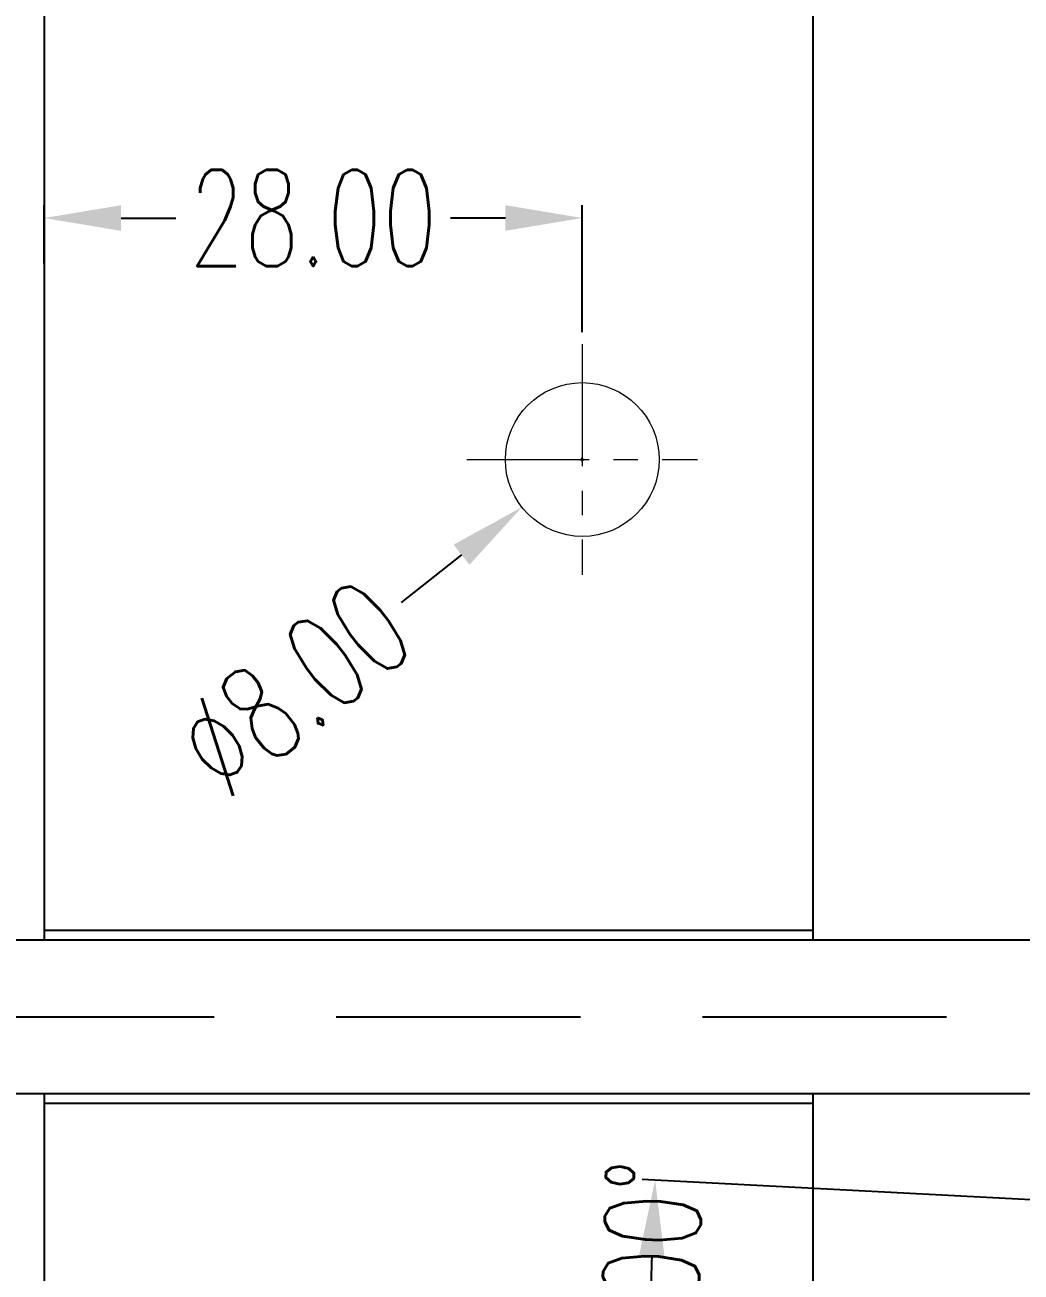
# Model space of a CAD drawing. Header units: inches. Extents: x 149964 to 151052, y -48230 to -47460.
# Drawn here: x 150165.8 to 150217.6, y -47751 to -47686.1 of the extents above; entities that cross this region are included whole.
import ezdxf

# ---------------------------------------------------------------- set-up
doc = ezdxf.new("R2010")
doc.units = ezdxf.units.IN
doc.header["$LTSCALE"] = 2
doc.header["$MEASUREMENT"] = 0
doc.header["$PDMODE"] = 3
doc.header["$PDSIZE"] = 0.3125
doc.linetypes.add('CENTER', pattern=[50.8, 31.75, -6.35, 6.35, -6.35])
doc.linetypes.add('HIDDEN', pattern=[9.525, 6.35, -3.175])
doc.layers.get('0').update_dxf_attribs({"linetype": 'CONTINUOUS'})
doc.layers.get('Defpoints').update_dxf_attribs({"linetype": 'CONTINUOUS'})
doc.layers.add('CAV-COR', color=1, linetype='CONTINUOUS')
doc.layers.add('PIN', color=4, linetype='CONTINUOUS')
doc.layers.add('dim', color=3, linetype='CONTINUOUS', lineweight=15)
doc.layers.add('WR', color=122, linetype='HIDDEN', lineweight=18)
doc.styles.get("Standard").update_dxf_attribs({"font": 'txt.shx', "width": 0.67})
doc.dimstyles.new('2.00', dxfattribs={"dimtxt": 5, "dimasz": 4, "dimexe": 0.666, "dimexo": 0.626, "dimgap": 1, "dimtad": 0, "dimzin": 0, "dimdsep": 46, "dimtxsty": 'Standard', "dimcen": 0.09, "dimclrd": 3, "dimclre": 3, "dimclrt": 7, "dimazin": 0, "dimtfac": 1, "dimtofl": 0, "dimtmove": 0, "dimatfit": 0, "dimfxl": 0, "dimtolj": 1, "dimtzin": 0, "dimarcsym": 0})

# ---------------------------------------------------------------- blocks, each defined once
blk = doc.blocks.new('*D35894')
at = {"layer": 'Defpoints', "color": 0}
for p in [(150220.688, -47747.355), (150246.793, -47748.723), (150198.291, -47754.546), (150206.793, -47758.723), (150282.793, -47758.723)]:
    blk.add_point(p, dxfattribs=at)
at = {"layer": 'dim', "color": 3, "linetype": 'ByBlock', "lineweight": -2}
for p, q in [((150220.063, -47747.322), (150197.917, -47746.162)), ((150206.167, -47758.723), (150197.588, -47758.723))]:
    blk.add_line(p, q, dxfattribs=at)
blk.add_arc((150437.604, -47758.723), 239.35, 177.95753, 179.04247, dxfattribs=at)
at = {"layer": 'dim', "color": 3, "linetype": 'ByBlock'}
for points in [[(150199.073, -47750.222), (150197.74, -47750.163), (150198.582, -47746.197)], [(150197.621, -47754.718), (150198.955, -47754.729), (150198.254, -47758.723)]]:
    blk.add_solid(points, dxfattribs=at)
at = {"layer": 'dim', "color": 7, "linetype": 'ByBlock', "insert": (150198.378, -47751.032), "char_height": 5, "attachment_point": 5, "rotation": 88.15851}
blk.add_mtext('\\A1;3.00%%d', dxfattribs=at)
blk = doc.blocks.new('*D37011')
at = {"layer": 'Defpoints', "color": 0}
for p in [(150166.793, -47696.16), (150166.793, -47699.156), (150194.793, -47702.723)]:
    blk.add_point(p, dxfattribs=at)
at = {"layer": 'dim', "color": 3, "linetype": 'ByBlock', "lineweight": -2}
for p, q in [((150166.793, -47698.53), (150166.793, -47695.494)), ((150194.793, -47702.097), (150194.793, -47695.494)), ((150170.793, -47696.16), (150173.651, -47696.16)), ((150190.793, -47696.16), (150187.935, -47696.16))]:
    blk.add_line(p, q, dxfattribs=at)
at = {"layer": 'dim', "color": 3, "linetype": 'ByBlock'}
for points in [[(150170.793, -47695.493), (150170.793, -47696.826), (150166.793, -47696.16)], [(150190.793, -47696.826), (150190.793, -47695.493), (150194.793, -47696.16)]]:
    blk.add_solid(points, dxfattribs=at)
at = {"layer": 'dim', "color": 7, "linetype": 'ByBlock', "insert": (150180.793, -47696.16), "char_height": 5, "attachment_point": 5}
blk.add_mtext('\\A1;28.00', dxfattribs=at)
blk = doc.blocks.new('*D37012')
at = {"layer": 'Defpoints', "color": 0}
for p in [(150197.935, -47706.248), (150191.651, -47711.199)]:
    blk.add_point(p, dxfattribs=at)
at = {"layer": 'dim', "color": 3, "linetype": 'ByBlock', "lineweight": -2}
for p, q in [((150194.703, -47708.723), (150194.883, -47708.723)), ((150194.793, -47708.813), (150194.793, -47708.633)), ((150188.509, -47713.675), (150185.368, -47716.15))]:
    blk.add_line(p, q, dxfattribs=at)
at = {"layer": 'dim', "color": 3, "linetype": 'ByBlock'}
blk.add_solid([(150188.922, -47714.198), (150188.097, -47713.151), (150191.651, -47711.199)], dxfattribs=at)
at = {"layer": 'dim', "color": 7, "linetype": 'ByBlock', "insert": (150179.758, -47720.57), "char_height": 5, "attachment_point": 5, "rotation": 38.23745}
blk.add_mtext('\\A1;%%c8.00', dxfattribs=at)

msp = doc.modelspace()

# ---------------------------------------------------------------- linework, layer by layer
at = {"linetype": 'Continuous'}
for p, q in [((150166.793, -47521.723), (150166.793, -47733.723)), ((150206.793, -47733.223), (150166.793, -47733.223)), ((150166.793, -47741.723), (150166.793, -47815.723)), ((150206.793, -47742.223), (150166.793, -47742.223))]:
    msp.add_line(p, q, dxfattribs=at)
at = {"layer": 'CAV-COR'}
for p, q in [((150206.793, -47578.723), (150206.793, -47733.723)), ((150206.793, -47741.723), (150206.793, -47758.723))]:
    msp.add_line(p, q, dxfattribs=at)
at = {"layer": 'PIN', "linetype": 'Continuous'}
for p, q in [((150232.793, -47733.723), (150121.793, -47733.723)), ((150232.793, -47741.723), (150121.793, -47741.723))]:
    msp.add_line(p, q, dxfattribs=at)
at = {"layer": 'PIN', "linetype": 'HIDDEN'}
msp.add_line((150232.793, -47737.723), (150121.793, -47737.723), dxfattribs=at)
at = {"layer": 'WR', "linetype": 'CENTER', "ltscale": 0.1}
for p, q in [((150194.793, -47702.723), (150194.793, -47714.723)), ((150188.793, -47708.723), (150200.793, -47708.723))]:
    msp.add_line(p, q, dxfattribs=at)
at = {"layer": 'WR', "linetype": 'Continuous', "ltscale": 0.4}
msp.add_circle((150194.793, -47708.723), 4, dxfattribs=at)

# ---------------------------------------------------------------- dimensions: what is measured, and where the dimension line sits
at = {"layer": 'dim', "linetype": 'ByBlock'}
dim = msp.add_linear_dim(base=(150166.793, -47696.16), p1=(150194.793, -47702.723), p2=(150166.793, -47699.156), dimstyle='2.00', dxfattribs=at)
dim.commit()
dim.dimension.update_dxf_attribs({"geometry": '*D37011', "text_midpoint": (150180.793, -47696.16)})
dim = msp.add_diameter_dim_2p(p1=(150197.935, -47706.248), p2=(150191.651, -47711.199), dimstyle='2.00', dxfattribs=at)
dim.commit()
dim.dimension.update_dxf_attribs({"geometry": '*D37012', "text_midpoint": (150179.758, -47720.57)})
dim = msp.add_angular_dim_2l(base=(150198.291, -47754.546), line1=((150282.793, -47758.723), (150206.793, -47758.723)), line2=((150220.688, -47747.355), (150246.793, -47748.723)), dimstyle='2.00', dxfattribs=at)
dim.commit()
dim.dimension.update_dxf_attribs({"geometry": '*D35894', "text_midpoint": (150198.378, -47751.032), "dimtype": 162})

doc.saveas('drawing.dxf')
